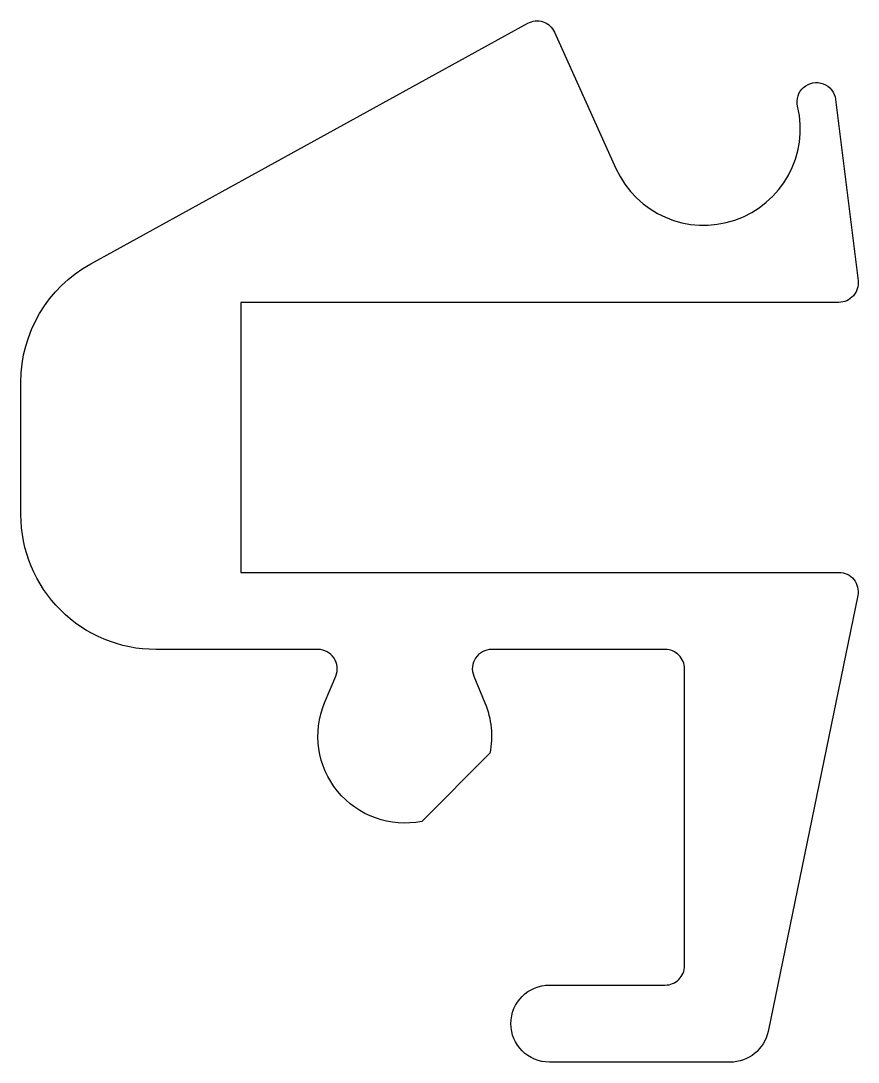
# Model space of a CAD drawing. Extents: x 176.6 to 198.3, y 221.9 to 248.9.
import ezdxf

# ---------------------------------------------------------------- set-up
doc = ezdxf.new("R2010")
doc.units = 0
doc.layers.get('0').update_dxf_attribs({"linetype": 'CONTINUOUS'})

msp = doc.modelspace()

# ---------------------------------------------------------------- linework, layer by layer
at = {"color": 7, "linetype": 'CONTINUOUS'}
msp.add_lwpolyline([(184.481, 231.238), (184.769, 231.93, 0.535184), (184.308, 232.622), (180.108, 232.622, -0.414214), (176.608, 236.122), (176.608, 239.555, -0.273306), (178.418, 242.62), (189.743, 248.86, -0.438171), (190.44, 248.627), (192.027, 245.097, 0.910599), (196.739, 246.706, -1.057699), (197.721, 246.884), (198.304, 242.184, -0.450828), (197.808, 241.622), (182.308, 241.622), (182.308, 234.622), (197.808, 234.622, -0.474984), (198.297, 234.021), (195.972, 222.721, -0.355947), (194.992, 221.922), (190.308, 221.922, -1), (190.308, 223.922), (193.308, 223.922, 0.414214), (193.808, 224.422), (193.808, 232.122, 0.414214), (193.308, 232.622), (188.808, 232.622, 0.535184), (188.346, 231.93), (188.634, 231.238, -0.148875), (188.764, 229.933), (186.997, 228.165, -0.600094)], format="xyb", close=True, dxfattribs=at)

doc.saveas('drawing.dxf')
